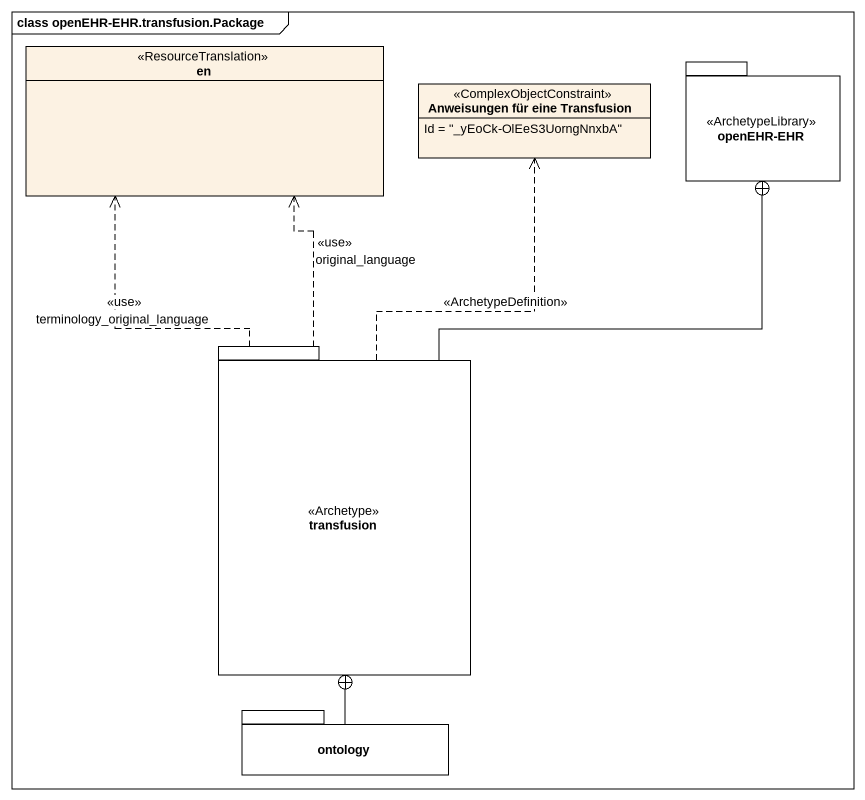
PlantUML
@startuml
mainframe class openEHR-EHR.transfusion.Package
hide circle
hide empty members
enum en <<ResourceTranslation>>
class "Anweisungen für eine Transfusion" as Anweisungen_für_eine <<ComplexObjectConstraint>> {
  Id = "_yEoCk-OlEeS3UorngNnxbA"
}
package "openEHR-EHR" as openEHR_EHR <<ArchetypeLibrary>> {
}
package transfusion <<Archetype>> {
}
package ontology {
}
transfusion .up.> en : <<use>>\nterminology_original_language
transfusion .up.> en : <<use>>\noriginal_language
transfusion .up.> Anweisungen_für_eine : <<ArchetypeDefinition>>
transfusion -up-+ openEHR_EHR
ontology -up-+ transfusion
@enduml
